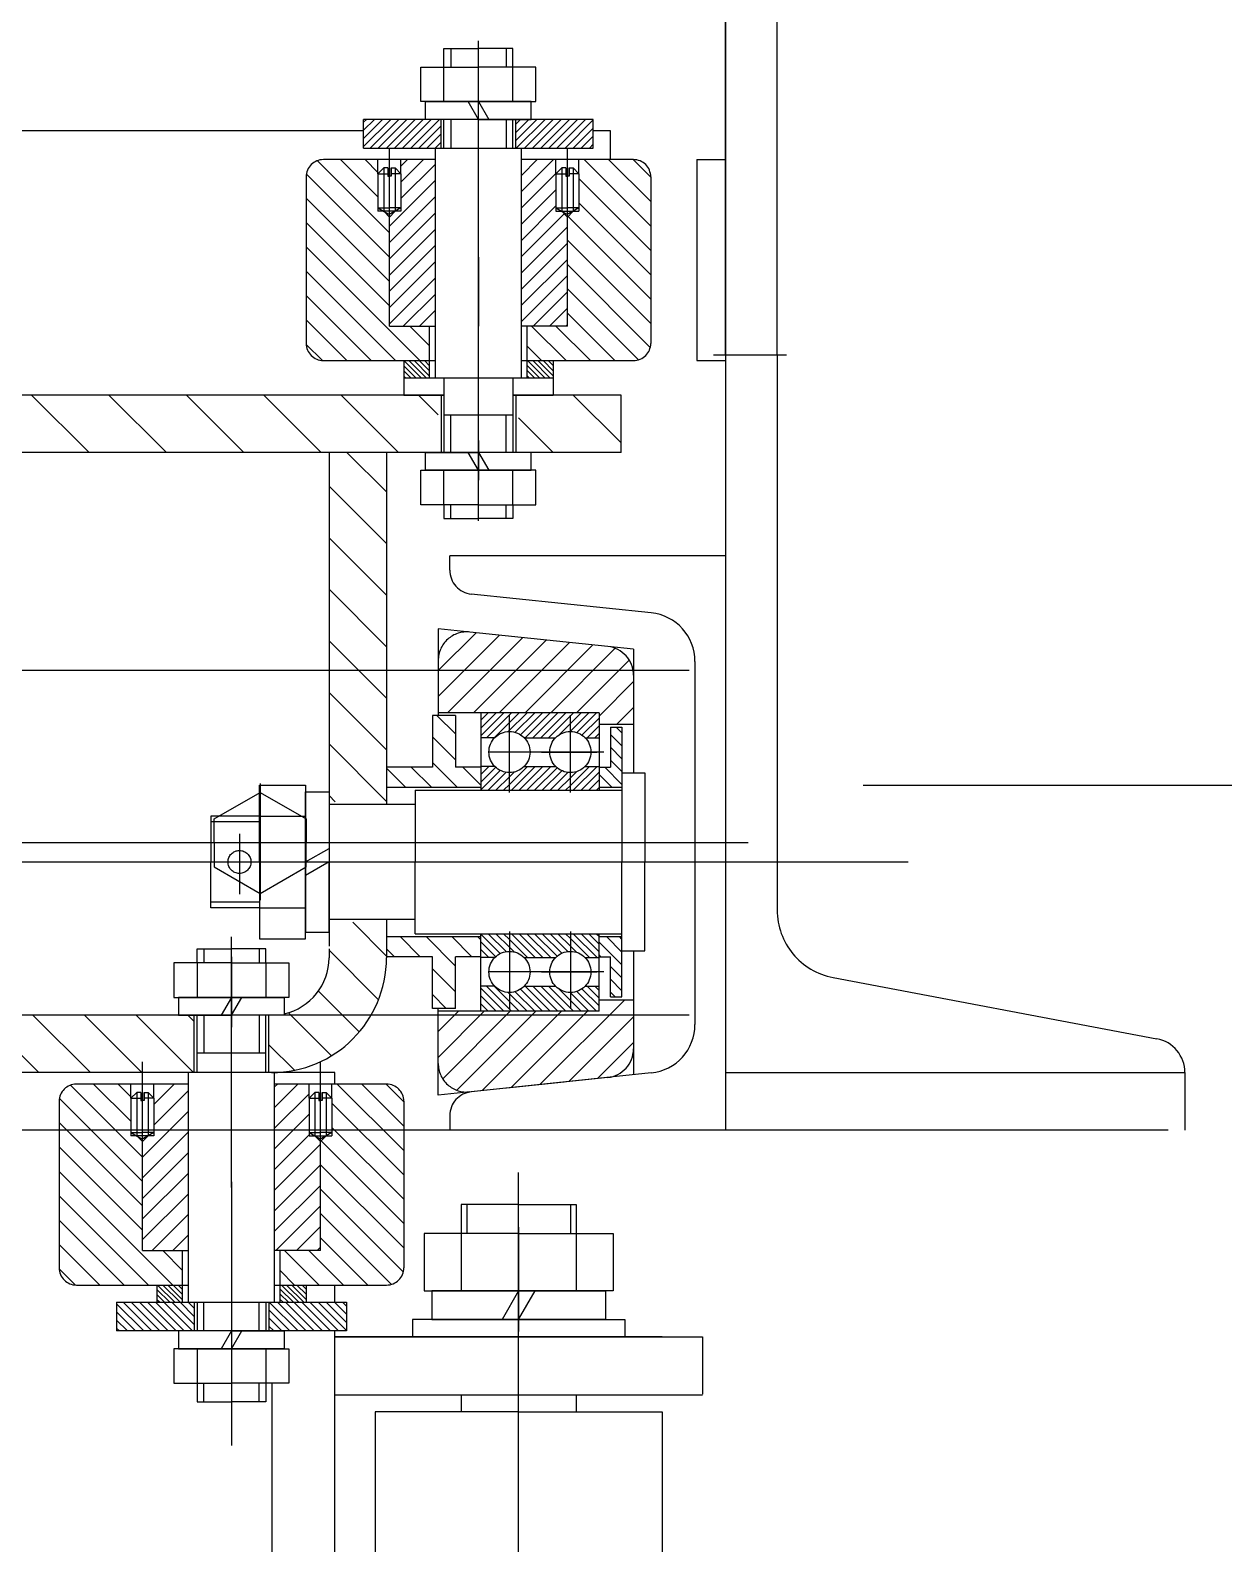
# Model space of a CAD drawing. Header units: millimetres. Extents: x 0 to 23760, y 0 to 16800.
# Drawn here: x 5214 to 5421.8, y 12868.5 to 13132.1 of the extents above; entities that cross this region are included whole.
import ezdxf

# ---------------------------------------------------------------- set-up
doc = ezdxf.new("R2010")
doc.units = ezdxf.units.MM
doc.header["$LTSCALE"] = 400
doc.linetypes.add('K', pattern=[2.5, 1.25, -0.25, 0.25, -0.25, 0.25, -0.25])
doc.layers.add('07', color=6, linetype='K')

# ---------------------------------------------------------------- blocks, each defined once
blk = doc.blocks.new('EWRWER')
at = {"layer": '07', "color": 6, "linetype": 'K'}
for p, q in [((7931.15, 20897.82), (7931.15, 20637.82)), ((7931.15, 20772.82), (7931.15, 20897.82)), ((7940.15, 20772.82), (7940.15, 20869.48)), ((7882.15, 20822.92), (7882.15, 20826.16)), ((7882.15, 20826.16), (7888.15, 20826.16)), ((7883.35, 20826.16), (7883.35, 20822.92)), ((7888.15, 20743.9), (7888.15, 20827.48)), ((7894.15, 20826.16), (7888.15, 20826.16)), ((7892.95, 20826.16), (7892.95, 20822.92)), ((7894.15, 20822.92), (7894.15, 20826.16)), ((7878.13, 20822.92), (7888.15, 20822.92)), ((7878.13, 20816.92), (7878.13, 20822.92)), ((7882.15, 20816.92), (7882.15, 20822.92)), ((7888.15, 20815.87), (7888.15, 20823.97)), ((7898.16, 20822.92), (7888.15, 20822.92)), ((7894.15, 20816.92), (7894.15, 20822.92)), ((7898.16, 20816.92), (7898.16, 20822.92)), ((7888.15, 20811.72), (7888.15, 20819.01)), ((7888.15, 20816.92), (7878.13, 20816.92)), ((7878.95, 20816.92), (7888.15, 20816.92)), ((7878.95, 20813.82), (7878.95, 20816.92)), ((7888.15, 20813.82), (7886.36, 20816.92)), ((7897.35, 20816.92), (7888.15, 20816.92)), ((7888.15, 20816.92), (7889.94, 20813.82)), ((7888.15, 20816.92), (7898.16, 20816.92)), ((7897.35, 20813.82), (7897.35, 20816.92)), ((7868.15, 20811.82), (7732.15, 20811.82)), ((7868.15, 20813.33), (7868.63, 20813.82)), ((7868.15, 20811.92), (7870.05, 20813.82)), ((7868.15, 20810.51), (7871.46, 20813.82)), ((7868.15, 20809.09), (7872.87, 20813.82)), ((7908.15, 20813.82), (7868.15, 20813.82)), ((7868.15, 20808.82), (7868.15, 20813.82)), ((7869.29, 20808.82), (7874.29, 20813.82)), ((7870.7, 20808.82), (7875.7, 20813.82)), ((7872.12, 20808.82), (7877.12, 20813.82)), ((7873.53, 20808.82), (7878.53, 20813.82)), ((7874.94, 20808.82), (7879.94, 20813.82)), ((7876.36, 20808.82), (7881.36, 20813.82)), ((7877.77, 20808.82), (7881.65, 20812.69)), ((7888.15, 20813.82), (7878.95, 20813.82)), ((7881.65, 20808.82), (7881.65, 20813.82)), ((7882.15, 20808.82), (7882.15, 20813.82)), ((7883.35, 20813.82), (7883.35, 20808.82)), ((7888.15, 20813.82), (7897.35, 20813.82)), ((7892.95, 20813.82), (7892.95, 20808.82)), ((7894.15, 20808.82), (7894.15, 20813.82)), ((7894.65, 20812.96), (7895.5, 20813.82)), ((7894.65, 20811.55), (7896.92, 20813.82)), ((7894.65, 20810.14), (7898.33, 20813.82)), ((7894.65, 20808.82), (7894.65, 20813.82)), ((7894.74, 20808.82), (7899.74, 20813.82)), ((7896.16, 20808.82), (7901.16, 20813.82)), ((7897.57, 20808.82), (7902.57, 20813.82)), ((7898.99, 20808.82), (7903.99, 20813.82)), ((7900.4, 20808.82), (7905.4, 20813.82)), ((7901.81, 20808.82), (7906.81, 20813.82)), ((7903.23, 20808.82), (7908.15, 20813.74)), ((7904.64, 20808.82), (7908.15, 20812.32)), ((7908.15, 20808.82), (7908.15, 20813.82)), ((7911.15, 20811.82), (7908.15, 20811.82)), ((7911.15, 20806.82), (7911.15, 20811.82)), ((7879.19, 20808.82), (7881.65, 20811.28)), ((7880.6, 20808.82), (7881.65, 20809.86)), ((7906.06, 20808.82), (7908.15, 20810.91)), ((7907.47, 20808.82), (7908.15, 20809.49)), ((7872.65, 20794.08), (7860.1, 20806.63)), ((7880.65, 20806.82), (7861.15, 20806.82)), ((7870.65, 20800.33), (7864.15, 20806.82)), ((7868.15, 20808.82), (7908.15, 20808.82)), ((7870.65, 20804.57), (7868.4, 20806.82)), ((7870.65, 20804.36), (7870.65, 20806.82)), ((7872.65, 20797.72), (7872.65, 20808.71)), ((7872.65, 20777.82), (7872.65, 20806.82)), ((7874.65, 20805.69), (7875.77, 20806.82)), ((7874.65, 20802.86), (7878.6, 20806.82)), ((7874.65, 20804.36), (7874.65, 20806.82)), ((7880.65, 20768.82), (7880.65, 20808.82)), ((7895.65, 20768.82), (7895.65, 20808.82)), ((7895.65, 20804.07), (7898.4, 20806.82)), ((7895.65, 20801.24), (7901.23, 20806.82)), ((7915.15, 20806.82), (7895.65, 20806.82)), ((7901.65, 20804.36), (7901.65, 20806.82)), ((7903.65, 20797.72), (7903.65, 20808.71)), ((7903.65, 20777.82), (7903.65, 20806.82)), ((7905.65, 20804.36), (7905.65, 20806.82)), ((7918.15, 20795.25), (7906.58, 20806.82)), ((7918.15, 20799.5), (7910.82, 20806.82)), ((7918.15, 20803.74), (7915.07, 20806.82)), ((7926.15, 20806.82), (7926.15, 20771.82)), ((7926.15, 20806.82), (7931.15, 20806.82)), ((7858.15, 20803.82), (7858.15, 20774.82)), ((7872.65, 20789.84), (7858.19, 20804.3)), ((7871.65, 20805.36), (7870.65, 20804.36)), ((7870.65, 20804.36), (7870.65, 20800.86)), ((7870.65, 20804.36), (7872.35, 20804.36)), ((7871.65, 20805.36), (7871.65, 20797.82)), ((7872.35, 20805.36), (7871.65, 20805.36)), ((7872.35, 20805.36), (7872.35, 20803.94)), ((7872.35, 20803.94), (7872.65, 20803.94)), ((7872.65, 20805.36), (7872.65, 20803.94)), ((7872.95, 20803.94), (7872.65, 20803.94)), ((7872.95, 20805.36), (7873.65, 20805.36)), ((7872.95, 20805.36), (7872.95, 20803.94)), ((7874.65, 20804.36), (7872.95, 20804.36)), ((7873.65, 20805.36), (7873.65, 20797.82)), ((7873.65, 20805.36), (7874.65, 20804.36)), ((7874.65, 20800.04), (7880.65, 20806.04)), ((7874.65, 20804.36), (7874.65, 20800.86)), ((7888.15, 20788.82), (7888.15, 20803.82)), ((7895.65, 20798.41), (7901.65, 20804.41)), ((7902.65, 20805.36), (7901.65, 20804.36)), ((7901.65, 20804.36), (7901.65, 20800.86)), ((7901.65, 20804.36), (7903.35, 20804.36)), ((7902.65, 20805.36), (7902.65, 20797.82)), ((7903.35, 20805.36), (7902.65, 20805.36)), ((7903.35, 20805.36), (7903.35, 20803.94)), ((7903.35, 20803.94), (7903.65, 20803.94)), ((7903.65, 20805.36), (7903.65, 20803.94)), ((7903.95, 20803.94), (7903.65, 20803.94)), ((7903.95, 20805.36), (7904.65, 20805.36)), ((7903.95, 20805.36), (7903.95, 20803.94)), ((7905.65, 20804.36), (7903.95, 20804.36)), ((7904.65, 20805.36), (7904.65, 20797.82)), ((7904.65, 20805.36), (7905.65, 20804.36)), ((7905.65, 20804.36), (7905.65, 20800.86)), ((7918.15, 20803.82), (7918.15, 20774.82)), ((7872.65, 20795.21), (7880.65, 20803.21)), ((7895.65, 20795.58), (7901.65, 20801.58)), ((7918.15, 20791.01), (7905.65, 20803.51)), ((7872.65, 20785.6), (7858.15, 20800.1)), ((7870.65, 20800.86), (7870.65, 20797.82)), ((7872.65, 20792.38), (7880.65, 20800.38)), ((7874.65, 20800.86), (7874.65, 20797.82)), ((7895.65, 20792.75), (7901.65, 20798.75)), ((7901.65, 20800.86), (7901.65, 20797.82)), ((7905.65, 20800.86), (7905.65, 20797.82)), ((7918.15, 20786.77), (7905.65, 20799.27)), ((7870.65, 20798.4), (7872.65, 20798.4)), ((7870.65, 20798.4), (7872.45, 20797.36)), ((7874.65, 20797.82), (7870.65, 20797.82)), ((7871.65, 20797.82), (7872.65, 20796.79)), ((7872.45, 20797.36), (7872.65, 20797.36)), ((7874.65, 20798.4), (7872.65, 20798.4)), ((7872.65, 20796.79), (7873.65, 20797.82)), ((7872.65, 20789.55), (7880.65, 20797.55)), ((7872.85, 20797.36), (7872.65, 20797.36)), ((7874.65, 20798.4), (7872.85, 20797.36)), ((7895.65, 20789.92), (7903.09, 20797.37)), ((7901.65, 20798.4), (7903.65, 20798.4)), ((7901.65, 20798.4), (7903.45, 20797.36)), ((7901.65, 20797.82), (7905.65, 20797.82)), ((7903.65, 20796.79), (7902.65, 20797.82)), ((7903.45, 20797.36), (7903.65, 20797.36)), ((7905.65, 20798.4), (7903.65, 20798.4)), ((7904.65, 20797.82), (7903.65, 20796.79)), ((7903.85, 20797.36), (7903.65, 20797.36)), ((7918.15, 20782.52), (7903.76, 20796.91)), ((7905.65, 20798.4), (7903.85, 20797.36)), ((7872.65, 20781.36), (7858.15, 20795.86)), ((7872.65, 20786.72), (7880.65, 20794.72)), ((7895.65, 20787.09), (7903.65, 20795.09)), ((7877.94, 20771.82), (7858.15, 20791.61)), ((7872.65, 20783.89), (7880.65, 20791.89)), ((7895.65, 20784.27), (7903.65, 20792.27)), ((7918.15, 20778.28), (7903.65, 20792.78)), ((7872.65, 20781.07), (7880.65, 20789.07)), ((7888.15, 20789.82), (7888.15, 20777.82)), ((7895.65, 20781.44), (7903.65, 20789.44)), ((7918.06, 20774.12), (7903.65, 20788.54)), ((7873.7, 20771.82), (7858.15, 20787.37)), ((7872.65, 20778.24), (7880.65, 20786.24)), ((7895.65, 20778.61), (7903.65, 20786.61)), ((7869.46, 20771.82), (7858.15, 20783.13)), ((7875.06, 20777.82), (7880.65, 20783.41)), ((7897.68, 20777.82), (7903.65, 20783.78)), ((7916, 20771.94), (7903.65, 20784.3)), ((7877.88, 20777.82), (7880.65, 20780.58)), ((7900.51, 20777.82), (7903.65, 20780.95)), ((7865.21, 20771.82), (7858.15, 20778.89)), ((7872.65, 20777.82), (7880.65, 20777.82)), ((7879.65, 20774.36), (7876.18, 20777.82)), ((7879.65, 20768.82), (7879.65, 20777.82)), ((7903.65, 20777.82), (7895.65, 20777.82)), ((7896.65, 20768.82), (7896.65, 20777.82)), ((7903.4, 20771.82), (7897.4, 20777.82)), ((7907.64, 20771.82), (7901.64, 20777.82)), ((7903.34, 20777.82), (7903.65, 20778.12)), ((7911.88, 20771.82), (7903.65, 20780.05)), ((7860.97, 20771.82), (7858.15, 20774.64)), ((7899.15, 20771.82), (7896.65, 20774.33)), ((7929.07, 20772.82), (7941.77, 20772.82)), ((7931.15, 20772.82), (7931.15, 20647.82)), ((7940.15, 20772.82), (7940.15, 20676.16)), ((7861.15, 20771.82), (7880.65, 20771.82)), ((7878.15, 20768.82), (7875.15, 20771.82)), ((7875.15, 20771.82), (7875.15, 20768.82)), ((7877.25, 20768.82), (7875.15, 20770.92)), ((7876.35, 20768.82), (7875.15, 20770.02)), ((7879.04, 20768.82), (7876.04, 20771.82)), ((7879.65, 20769.11), (7876.94, 20771.82)), ((7879.65, 20770.01), (7877.84, 20771.82)), ((7879.65, 20770.91), (7878.74, 20771.82)), ((7879.65, 20771.81), (7879.64, 20771.82)), ((7895.65, 20771.82), (7915.15, 20771.82)), ((7898.8, 20768.82), (7896.65, 20770.97)), ((7897.9, 20768.82), (7896.65, 20770.07)), ((7899.7, 20768.82), (7896.7, 20771.82)), ((7900.6, 20768.82), (7897.6, 20771.82)), ((7901.15, 20769.17), (7898.5, 20771.82)), ((7901.15, 20770.06), (7899.39, 20771.82)), ((7901.15, 20770.96), (7900.29, 20771.82)), ((7901.15, 20771.82), (7901.15, 20768.82)), ((7926.15, 20771.82), (7931.15, 20771.82)), ((7875.45, 20768.82), (7875.15, 20769.12)), ((7875.15, 20768.82), (7875.15, 20765.82)), ((7875.15, 20768.82), (7888.15, 20768.82)), ((7882.15, 20768.82), (7882.15, 20755.82)), ((7887.23, 20768.82), (7901.15, 20768.82)), ((7894.15, 20768.82), (7894.15, 20755.82)), ((7897, 20768.82), (7896.65, 20769.18)), ((7901.15, 20768.82), (7901.15, 20765.82)), ((7882.15, 20765.82), (7718.15, 20765.82)), ((7820.35, 20755.82), (7810.35, 20765.82)), ((7833.82, 20755.82), (7823.82, 20765.82)), ((7847.29, 20755.82), (7837.29, 20765.82)), ((7860.76, 20755.82), (7850.76, 20765.82)), ((7874.23, 20755.82), (7864.23, 20765.82)), ((7875.15, 20765.82), (7882.15, 20765.82)), ((7881.15, 20762.38), (7877.7, 20765.82)), ((7881.65, 20765.82), (7881.65, 20755.82)), ((7912.98, 20765.82), (7894.15, 20765.82)), ((7894.15, 20765.82), (7901.15, 20765.82)), ((7894.65, 20765.82), (7894.65, 20755.82)), ((7912.98, 20757.49), (7904.64, 20765.82)), ((7912.98, 20755.82), (7912.98, 20765.82)), ((7882.15, 20762.38), (7894.15, 20762.38)), ((7883.35, 20755.82), (7883.35, 20762.38)), ((7892.95, 20755.82), (7892.95, 20762.38)), ((7901.17, 20755.82), (7895.15, 20761.85)), ((7888.15, 20750.62), (7888.15, 20757.91)), ((7888.15, 20757.87), (7888.15, 20751.01)), ((7912.98, 20755.82), (7687.15, 20755.82)), ((7862.14, 20755.82), (7862.14, 20669.82)), ((7872.14, 20748.93), (7865.25, 20755.82)), ((7872.14, 20755.82), (7872.14, 20694.5)), ((7878.95, 20755.82), (7888.15, 20755.82)), ((7878.95, 20752.72), (7878.95, 20755.82)), ((7888.15, 20752.72), (7886.36, 20755.82)), ((7897.35, 20755.82), (7888.15, 20755.82)), ((7888.15, 20755.82), (7889.94, 20752.72)), ((7888.15, 20745.67), (7888.15, 20753.77)), ((7897.35, 20752.72), (7897.35, 20755.82)), ((7878.13, 20752.72), (7888.15, 20752.72)), ((7878.13, 20746.72), (7878.13, 20752.72)), ((7888.15, 20752.72), (7878.95, 20752.72)), ((7882.15, 20746.72), (7882.15, 20752.72)), ((7898.16, 20752.72), (7888.15, 20752.72)), ((7888.15, 20752.72), (7897.35, 20752.72)), ((7894.15, 20746.72), (7894.15, 20752.72)), ((7898.16, 20746.72), (7898.16, 20752.72)), ((7872.14, 20739.95), (7862.14, 20749.95)), ((7888.15, 20746.72), (7878.13, 20746.72)), ((7882.15, 20746.72), (7882.15, 20744.29)), ((7883.35, 20744.29), (7883.35, 20746.72)), ((7888.15, 20746.72), (7898.16, 20746.72)), ((7892.95, 20744.29), (7892.95, 20746.72)), ((7894.15, 20746.72), (7894.15, 20744.29)), ((7882.15, 20744.29), (7888.15, 20744.29)), ((7894.15, 20744.29), (7888.15, 20744.29)), ((7872.14, 20730.97), (7862.14, 20740.97)), ((7931.15, 20737.82), (7883.15, 20737.82)), ((7931.15, 20737.82), (7883.15, 20737.82)), ((7883.15, 20735.34), (7883.15, 20737.82)), ((7931.15, 20737.82), (7931.15, 20637.82)), ((7872.14, 20721.99), (7862.14, 20731.99)), ((7918.23, 20727.88), (7886.91, 20731.16)), ((7886.66, 20724.54), (7881.14, 20725.12)), ((7881.14, 20725.12), (7881.14, 20719.25)), ((7872.14, 20713.01), (7862.14, 20723.01)), ((7881.14, 20717.83), (7887.74, 20724.43)), ((7881.14, 20713.34), (7891.81, 20724)), ((7882.79, 20710.5), (7895.87, 20723.57)), ((7910.66, 20722.03), (7886.66, 20724.54)), ((7887.28, 20710.5), (7899.94, 20723.15)), ((7891.77, 20710.5), (7904, 20722.72)), ((7896.26, 20710.5), (7908.07, 20722.3)), ((7881.14, 20719.57), (7881.14, 20710)), ((7900.75, 20710.5), (7911.97, 20721.71)), ((7905.24, 20710.5), (7914.41, 20719.66)), ((7915.14, 20721.56), (7910.66, 20722.03)), ((7915.14, 20721.56), (7915.14, 20717.05)), ((7924.85, 20717.82), (7675.45, 20717.82)), ((7915.14, 20717.05), (7915.14, 20700)), ((7925.85, 20719.43), (7925.85, 20656.21)), ((7909.15, 20709.91), (7915.14, 20715.91)), ((7872.14, 20704.03), (7862.14, 20714.03)), ((7884.14, 20710), (7880.14, 20710)), ((7880.14, 20710), (7880.14, 20701)), ((7884.14, 20706.79), (7880.93, 20710)), ((7909.15, 20710.5), (7881.14, 20710.5)), ((7884.14, 20710), (7884.14, 20701)), ((7888.55, 20710.5), (7888.55, 20697)), ((7888.55, 20709.17), (7889.87, 20710.5)), ((7888.55, 20707.82), (7891.22, 20710.5)), ((7888.55, 20706.47), (7892.57, 20710.5)), ((7889.56, 20706.14), (7893.92, 20710.5)), ((7890.91, 20706.14), (7895.26, 20710.5)), ((7893.33, 20707.21), (7896.61, 20710.5)), ((7893.55, 20696.61), (7893.55, 20710.08)), ((7894.54, 20707.08), (7897.96, 20710.5)), ((7895.47, 20706.66), (7899.3, 20710.5)), ((7896.3, 20706.14), (7900.65, 20710.5)), ((7897.64, 20706.14), (7902, 20710.5)), ((7898.99, 20706.14), (7903.35, 20710.5)), ((7900.34, 20706.14), (7904.69, 20710.5)), ((7902.15, 20706.61), (7906.04, 20710.5)), ((7904.11, 20707.22), (7907.39, 20710.5)), ((7904.15, 20696.61), (7904.15, 20710.08)), ((7905.27, 20707.04), (7908.73, 20710.5)), ((7906.17, 20706.59), (7909.15, 20709.56)), ((7909.15, 20710.5), (7909.15, 20697)), ((7912.22, 20708.5), (7915.14, 20711.42)), ((7884.14, 20702.29), (7880.14, 20706.29)), ((7907.07, 20706.14), (7909.15, 20708.22)), ((7908.42, 20706.14), (7909.15, 20706.87)), ((7909.15, 20708.5), (7915.14, 20708.5)), ((7911.15, 20708), (7913.14, 20708)), ((7911.15, 20708), (7911.15, 20701)), ((7913.14, 20704.73), (7911.15, 20706.72)), ((7913.14, 20706.97), (7912.12, 20708)), ((7913.14, 20708), (7913.14, 20684.5)), ((7872.14, 20695.05), (7862.14, 20705.05)), ((7890.99, 20706.14), (7888.55, 20706.14)), ((7896.1, 20706.14), (7901.59, 20706.14)), ((7906.7, 20706.14), (7909.15, 20706.14)), ((7913.14, 20702.48), (7911.15, 20704.48)), ((7884.45, 20697.5), (7880.14, 20701.8)), ((7888.55, 20701.09), (7888.6, 20701.14)), ((7888.55, 20699.74), (7889.95, 20701.14)), ((7890.99, 20701.14), (7888.55, 20701.14)), ((7909.96, 20703.64), (7889.91, 20703.64)), ((7893.55, 20698), (7896.69, 20701.14)), ((7893.89, 20697), (7898.03, 20701.14)), ((7895.23, 20697), (7899.38, 20701.14)), ((7896.1, 20701.14), (7901.59, 20701.14)), ((7896.58, 20697), (7900.73, 20701.14)), ((7899.14, 20703.64), (7908.75, 20703.64)), ((7904.15, 20697.83), (7907.46, 20701.14)), ((7904.66, 20697), (7908.81, 20701.14)), ((7906.7, 20701.14), (7909.15, 20701.14)), ((7913.14, 20700.24), (7911.15, 20702.23)), ((7880.14, 20701), (7872.14, 20701)), ((7875.47, 20697.5), (7872.14, 20700.82)), ((7879.96, 20697.5), (7876.46, 20701)), ((7888.55, 20701), (7884.14, 20701)), ((7888.55, 20697.89), (7885.44, 20701)), ((7888.55, 20698.39), (7891.15, 20700.99)), ((7888.55, 20697.04), (7891.95, 20700.44)), ((7889.85, 20697), (7892.96, 20700.11)), ((7891.19, 20697), (7893.55, 20699.35)), ((7893.55, 20699.35), (7894.36, 20700.16)), ((7897.93, 20697), (7901.84, 20700.91)), ((7899.27, 20697), (7902.67, 20700.39)), ((7900.62, 20697), (7903.72, 20700.09)), ((7901.97, 20697), (7904.15, 20699.17)), ((7904.15, 20699.17), (7905.2, 20700.22)), ((7906.01, 20697), (7909.15, 20700.13)), ((7907.36, 20697), (7909.15, 20698.79)), ((7909.15, 20701), (7909.15, 20701)), ((7909.15, 20701), (7911.15, 20701)), ((7911.39, 20697.5), (7909.15, 20699.74)), ((7913.14, 20697.99), (7910.14, 20701)), ((7913.14, 20700), (7917.14, 20700)), ((7917.14, 20700), (7917.14, 20684.5)), ((7842.15, 20692), (7850.15, 20696.61)), ((7850.04, 20684.5), (7850.04, 20697.87)), ((7850.04, 20697.87), (7858.04, 20697.87)), ((7850.15, 20698.19), (7850.15, 20677.82)), ((7850.15, 20696.61), (7858.15, 20692)), ((7858.04, 20697.87), (7858.04, 20684.5)), ((7858.04, 20696.7), (7862.14, 20696.7)), ((7858.04, 20684.5), (7858.04, 20696.7)), ((7862.14, 20696.7), (7862.14, 20684.5)), ((7863.21, 20695), (7862.14, 20696.07)), ((7872.14, 20697.5), (7888.55, 20697.5)), ((7877.14, 20697), (7909.15, 20697)), ((7877.14, 20697), (7877.14, 20684.5)), ((7892.54, 20697), (7893.55, 20698)), ((7903.32, 20697), (7904.15, 20697.83)), ((7908.7, 20697), (7909.15, 20697.44)), ((7909.15, 20697.5), (7909.15, 20697.5)), ((7909.15, 20697.5), (7913.14, 20697.5)), ((7909.15, 20697), (7913.14, 20697)), ((9655.15, 20697.82), (7940.15, 20697.82)), ((7877.14, 20694.5), (7862.14, 20694.5)), ((7872.14, 20694.5), (7862.14, 20694.5)), ((7850.04, 20692.5), (7841.54, 20692.5)), ((7841.54, 20692.5), (7841.54, 20684.5)), ((7850.04, 20691.5), (7841.54, 20691.5)), ((7842.15, 20687.82), (7842.15, 20692)), ((7850.04, 20692.5), (7858.04, 20692.5)), ((7858.15, 20692), (7858.15, 20687.82)), ((7846.54, 20689.39), (7846.54, 20678.91)), ((7924.85, 20687.82), (7675.45, 20687.82)), ((7901.03, 20687.82), (7810.5, 20687.82)), ((7901.03, 20687.82), (7810.5, 20687.82)), ((7859.88, 20687.82), (7839.69, 20687.82)), ((7842.15, 20687.82), (7842.15, 20683.64)), ((7858.04, 20684.5), (7862.14, 20686.86)), ((7858.15, 20683.64), (7858.15, 20687.82)), ((7900.61, 20687.82), (7882.62, 20687.82)), ((7900.61, 20687.82), (7882.62, 20687.82)), ((7914.61, 20687.82), (7896.62, 20687.82)), ((7914.61, 20687.82), (7896.62, 20687.82)), ((7935.11, 20687.82), (7919.79, 20687.82)), ((7635.69, 20684.5), (7962.97, 20684.5)), ((7841.54, 20676.5), (7841.54, 20684.5)), ((7842.15, 20683.64), (7850.15, 20679.02)), ((7847.59, 20684.5), (7858.2, 20684.5)), ((7848.99, 20684.5), (7859.1, 20684.5)), ((7850.04, 20684.5), (7850.04, 20671.12)), ((7850.15, 20679.02), (7858.15, 20683.64)), ((7855.95, 20684.5), (7864.24, 20684.5)), ((7858.04, 20671.12), (7858.04, 20684.5)), ((7862.14, 20684.5), (7858.04, 20682.13)), ((7858.04, 20684.5), (7858.04, 20672.3)), ((7862.14, 20672.3), (7862.14, 20684.5)), ((7877.14, 20672), (7877.14, 20684.5)), ((7913.14, 20661), (7913.14, 20684.5)), ((7917.14, 20669), (7917.14, 20684.5)), ((7850.04, 20677.5), (7841.54, 20677.5)), ((7850.04, 20676.5), (7841.54, 20676.5)), ((7850.04, 20676.5), (7858.04, 20676.5)), ((7858.04, 20672.3), (7862.14, 20672.3)), ((7877.14, 20674.5), (7862.14, 20674.5)), ((7872.14, 20674.5), (7862.14, 20674.5)), ((7872.14, 20668.11), (7866.25, 20674)), ((7872.14, 20674.5), (7872.14, 20667.82)), ((7893.55, 20672.38), (7893.55, 20658.91)), ((7904.15, 20672.38), (7904.15, 20658.91)), ((7845.15, 20627.82), (7845.15, 20671.47)), ((7850.04, 20671.12), (7858.04, 20671.12)), ((7862.14, 20669.4), (7862.14, 20667.82)), ((7872.14, 20671.5), (7888.55, 20671.5)), ((7873.54, 20668), (7872.14, 20669.39)), ((7878.03, 20668), (7874.53, 20671.5)), ((7877.14, 20672), (7909.15, 20672)), ((7884.14, 20666.37), (7879.02, 20671.5)), ((7887.01, 20668), (7883.51, 20671.5)), ((7888.55, 20670.95), (7888, 20671.5)), ((7888.55, 20658.5), (7888.55, 20672)), ((7888.55, 20671.95), (7891.95, 20668.55)), ((7888.55, 20670.6), (7891.15, 20668)), ((7889.85, 20672), (7892.96, 20668.88)), ((7891.19, 20672), (7893.55, 20669.64)), ((7892.54, 20672), (7893.55, 20670.99)), ((7893.55, 20670.99), (7896.69, 20667.85)), ((7893.55, 20669.64), (7894.36, 20668.83)), ((7893.89, 20672), (7898.03, 20667.85)), ((7895.23, 20672), (7899.38, 20667.85)), ((7896.58, 20672), (7900.73, 20667.85)), ((7897.93, 20672), (7901.84, 20668.08)), ((7899.27, 20672), (7902.67, 20668.6)), ((7900.62, 20672), (7903.72, 20668.9)), ((7901.97, 20672), (7904.15, 20669.82)), ((7903.32, 20672), (7904.15, 20671.16)), ((7904.15, 20671.16), (7907.46, 20667.85)), ((7904.15, 20669.82), (7905.2, 20668.77)), ((7904.66, 20672), (7908.81, 20667.85)), ((7906.01, 20672), (7909.15, 20668.86)), ((7907.36, 20672), (7909.15, 20670.2)), ((7908.7, 20672), (7909.15, 20671.55)), ((7909.15, 20658.5), (7909.15, 20672)), ((7909.15, 20672), (7913.14, 20672)), ((7909.15, 20671.5), (7913.14, 20671.5)), ((7913.14, 20666.56), (7909.15, 20670.56)), ((7913.14, 20668.8), (7910.45, 20671.5)), ((7913.14, 20671.05), (7912.7, 20671.5)), ((7845.15, 20666.92), (7835.13, 20666.92)), ((7835.13, 20666.92), (7835.13, 20660.92)), ((7839.15, 20666.92), (7839.15, 20669.35)), ((7839.15, 20669.35), (7845.15, 20669.35)), ((7839.15, 20666.92), (7839.15, 20660.92)), ((7840.35, 20669.35), (7840.35, 20666.92)), ((7851.15, 20669.35), (7845.15, 20669.35)), ((7845.15, 20667.97), (7845.15, 20659.87)), ((7845.15, 20666.92), (7855.16, 20666.92)), ((7849.95, 20669.35), (7849.95, 20666.92)), ((7851.15, 20666.92), (7851.15, 20669.35)), ((7851.15, 20666.92), (7851.15, 20660.92)), ((7855.16, 20666.92), (7855.16, 20660.92)), ((7870.76, 20660.51), (7862.14, 20669.13)), ((7880.14, 20668), (7872.14, 20668)), ((7880.14, 20659), (7880.14, 20668)), ((7884.14, 20659), (7884.14, 20668)), ((7888.55, 20668), (7884.14, 20668)), ((7888.55, 20669.25), (7889.95, 20667.85)), ((7888.55, 20667.9), (7888.6, 20667.85)), ((7890.99, 20667.85), (7888.55, 20667.85)), ((7896.1, 20667.85), (7901.59, 20667.85)), ((7906.7, 20667.85), (7909.15, 20667.85)), ((7909.46, 20668), (7909.15, 20668.31)), ((7909.15, 20668), (7909.15, 20668)), ((7909.15, 20668), (7911.15, 20668)), ((7911.15, 20661), (7911.15, 20668)), ((7913.14, 20669), (7917.14, 20669)), ((7915.14, 20669), (7915.14, 20651.94)), ((7884.14, 20661.88), (7880.14, 20665.88)), ((7909.96, 20665.35), (7889.91, 20665.35)), ((7899.14, 20665.35), (7908.75, 20665.35)), ((7913.14, 20664.31), (7911.15, 20666.31)), ((7949.92, 20664.37), (8006.26, 20653.71)), ((7845.15, 20663.02), (7845.15, 20655.72)), ((7867.4, 20654.89), (7860.28, 20662.01)), ((7890.99, 20662.85), (7888.55, 20662.85)), ((7888.55, 20662.52), (7892.57, 20658.5)), ((7889.56, 20662.85), (7893.92, 20658.5)), ((7890.91, 20662.85), (7895.26, 20658.5)), ((7893.33, 20661.78), (7896.61, 20658.5)), ((7894.54, 20661.91), (7897.96, 20658.5)), ((7895.47, 20662.33), (7899.3, 20658.5)), ((7896.1, 20662.85), (7901.59, 20662.85)), ((7896.3, 20662.85), (7900.65, 20658.5)), ((7897.64, 20662.85), (7902, 20658.5)), ((7898.99, 20662.85), (7903.35, 20658.5)), ((7900.34, 20662.85), (7904.69, 20658.5)), ((7902.15, 20662.38), (7906.04, 20658.5)), ((7904.11, 20661.77), (7907.39, 20658.5)), ((7905.27, 20661.95), (7908.73, 20658.5)), ((7906.17, 20662.4), (7909.15, 20659.43)), ((7906.7, 20662.85), (7909.15, 20662.85)), ((7907.07, 20662.85), (7909.15, 20660.78)), ((7908.42, 20662.85), (7909.15, 20662.12)), ((7913.14, 20662.07), (7911.15, 20664.07)), ((7911.97, 20661), (7911.15, 20661.82)), ((7835.13, 20660.92), (7845.15, 20660.92)), ((7835.95, 20660.92), (7835.95, 20657.82)), ((7845.15, 20660.92), (7835.95, 20660.92)), ((7845.15, 20660.92), (7843.36, 20657.82)), ((7855.16, 20660.92), (7845.15, 20660.92)), ((7845.15, 20657.82), (7846.94, 20660.92)), ((7845.15, 20660.92), (7854.35, 20660.92)), ((7854.35, 20660.92), (7854.35, 20657.82)), ((7882.54, 20659), (7880.14, 20661.39)), ((7884.14, 20659), (7880.14, 20659)), ((7881.14, 20649.42), (7881.14, 20659)), ((7888.55, 20661.17), (7891.22, 20658.5)), ((7888.55, 20659.82), (7889.87, 20658.5)), ((7898.85, 20645.73), (7913.61, 20660.5)), ((7909.15, 20660.5), (7915.14, 20660.5)), ((7911.15, 20661), (7913.14, 20661)), ((7924.85, 20657.82), (7675.45, 20657.82)), ((7852.14, 20657.82), (7800.15, 20657.82)), ((7811.61, 20647.82), (7801.61, 20657.82)), ((7820.59, 20647.82), (7810.59, 20657.82)), ((7829.57, 20647.82), (7819.57, 20657.82)), ((7838.55, 20647.82), (7828.55, 20657.82)), ((7835.95, 20657.82), (7845.15, 20657.82)), ((7838.65, 20656.7), (7837.53, 20657.82)), ((7838.65, 20647.82), (7838.65, 20657.82)), ((7839.15, 20647.82), (7839.15, 20657.82)), ((7840.35, 20657.82), (7840.35, 20651.26)), ((7854.35, 20657.82), (7845.15, 20657.82)), ((7849.95, 20657.82), (7849.95, 20651.26)), ((7851.15, 20647.82), (7851.15, 20657.82)), ((7851.65, 20647.82), (7851.65, 20657.82)), ((7862.56, 20650.75), (7855.06, 20658.25)), ((7881.14, 20654.96), (7884.67, 20658.5)), ((7881.14, 20650.47), (7889.16, 20658.5)), ((7909.15, 20658.5), (7881.14, 20658.5)), ((7881.92, 20646.76), (7893.65, 20658.5)), ((7884.39, 20644.74), (7898.14, 20658.5)), ((7888.82, 20644.68), (7902.63, 20658.5)), ((7893.83, 20645.2), (7907.12, 20658.5)), ((7903.86, 20646.25), (7915.14, 20657.53)), ((7839.15, 20651.26), (7851.15, 20651.26)), ((7856.11, 20648.22), (7851.65, 20652.68)), ((7908.88, 20646.78), (7915.14, 20653.04)), ((7915.14, 20651.94), (7915.14, 20647.43)), ((7829.65, 20638.72), (7829.65, 20649.71)), ((7860.65, 20638.72), (7860.65, 20649.71)), ((7881.14, 20643.87), (7881.14, 20649.74)), ((7863.15, 20647.82), (7737.15, 20647.82)), ((7837.65, 20645.82), (7818.15, 20645.82)), ((7827.65, 20639.33), (7821.15, 20645.82)), ((7827.65, 20643.57), (7825.4, 20645.82)), ((7827.65, 20643.36), (7827.65, 20645.82)), ((7829.65, 20616.82), (7829.65, 20645.82)), ((7831.65, 20642.29), (7835.18, 20645.82)), ((7831.65, 20643.36), (7831.65, 20645.82)), ((7837.65, 20607.82), (7837.65, 20647.82)), ((7852.65, 20607.82), (7852.65, 20647.82)), ((7852.65, 20645.33), (7853.14, 20645.82)), ((7852.65, 20641.73), (7856.73, 20645.82)), ((7872.15, 20645.82), (7852.65, 20645.82)), ((7858.65, 20643.36), (7858.65, 20645.82)), ((7860.65, 20616.82), (7860.65, 20645.82)), ((7862.65, 20643.36), (7862.65, 20645.82)), ((7863.15, 20645.82), (7863.15, 20647.82)), ((7875.15, 20634.25), (7863.58, 20645.82)), ((7875.15, 20638.5), (7867.82, 20645.82)), ((7875.15, 20642.74), (7872.07, 20645.82)), ((7918.23, 20647.76), (7886.91, 20644.48)), ((7910.66, 20646.96), (7886.91, 20644.48)), ((7903.09, 20646.17), (7893.09, 20645.12)), ((7931.15, 20647.82), (8011.15, 20647.82)), ((8011.15, 20647.82), (8011.15, 20637.82)), ((7829.65, 20628.84), (7815.19, 20643.3)), ((7829.65, 20633.08), (7817.1, 20645.63)), ((7828.65, 20644.36), (7827.65, 20643.36)), ((7827.65, 20643.36), (7827.65, 20639.86)), ((7827.65, 20643.36), (7829.35, 20643.36)), ((7828.65, 20644.36), (7828.65, 20636.82)), ((7829.35, 20644.36), (7828.65, 20644.36)), ((7829.35, 20644.36), (7829.35, 20642.94)), ((7829.65, 20644.36), (7829.65, 20642.94)), ((7829.95, 20644.36), (7830.65, 20644.36)), ((7829.95, 20644.36), (7829.95, 20642.94)), ((7831.65, 20643.36), (7829.95, 20643.36)), ((7830.65, 20644.36), (7830.65, 20636.82)), ((7830.65, 20644.36), (7831.65, 20643.36)), ((7831.65, 20638.69), (7837.65, 20644.69)), ((7831.65, 20643.36), (7831.65, 20639.86)), ((7852.65, 20638.14), (7858.65, 20644.14)), ((7859.65, 20644.36), (7858.65, 20643.36)), ((7858.65, 20643.36), (7858.65, 20639.86)), ((7858.65, 20643.36), (7860.35, 20643.36)), ((7859.65, 20644.36), (7859.65, 20636.82)), ((7860.35, 20644.36), (7859.65, 20644.36)), ((7860.35, 20644.36), (7860.35, 20642.94)), ((7860.65, 20644.36), (7860.65, 20642.94)), ((7860.95, 20644.36), (7861.65, 20644.36)), ((7860.95, 20644.36), (7860.95, 20642.94)), ((7862.65, 20643.36), (7860.95, 20643.36)), ((7861.65, 20644.36), (7861.65, 20636.82)), ((7861.65, 20644.36), (7862.65, 20643.36)), ((7862.65, 20643.36), (7862.65, 20639.86)), ((7886.66, 20644.45), (7881.14, 20643.87)), ((7815.15, 20642.82), (7815.15, 20613.82)), ((7829.35, 20642.94), (7829.65, 20642.94)), ((7829.95, 20642.94), (7829.65, 20642.94)), ((7829.65, 20633.1), (7837.65, 20641.1)), ((7852.65, 20634.55), (7858.65, 20640.55)), ((7860.35, 20642.94), (7860.65, 20642.94)), ((7860.95, 20642.94), (7860.65, 20642.94)), ((7875.15, 20630.01), (7862.65, 20642.51)), ((7875.15, 20642.82), (7875.15, 20613.82)), ((8608.21, 20637.82), (7669.15, 20637.82)), ((7931.15, 20637.82), (7669.15, 20637.82)), ((7829.65, 20624.6), (7815.15, 20639.1)), ((7827.65, 20639.86), (7827.65, 20636.82)), ((7831.65, 20639.86), (7831.65, 20636.82)), ((7858.65, 20639.86), (7858.65, 20636.82)), ((7862.65, 20639.86), (7862.65, 20636.82)), ((7875.15, 20625.77), (7862.65, 20638.27)), ((7883.15, 20640.3), (7883.15, 20637.82)), ((7931.15, 20637.82), (7883.15, 20637.82)), ((7827.65, 20637.4), (7829.65, 20637.4)), ((7827.65, 20637.4), (7829.45, 20636.36)), ((7831.65, 20636.82), (7827.65, 20636.82)), ((7828.65, 20636.82), (7829.65, 20635.79)), ((7829.45, 20636.36), (7829.65, 20636.36)), ((7829.65, 20629.51), (7837.65, 20637.51)), ((7831.65, 20637.4), (7829.65, 20637.4)), ((7829.65, 20635.79), (7830.65, 20636.82)), ((7829.85, 20636.36), (7829.65, 20636.36)), ((7831.65, 20637.4), (7829.85, 20636.36)), ((7852.65, 20630.96), (7858.65, 20636.96)), ((7852.65, 20627.37), (7860.65, 20635.37)), ((7858.65, 20637.4), (7860.65, 20637.4)), ((7858.65, 20637.4), (7860.45, 20636.36)), ((7858.65, 20636.82), (7862.65, 20636.82)), ((7860.65, 20635.79), (7859.65, 20636.82)), ((7860.45, 20636.36), (7860.65, 20636.36)), ((7862.65, 20637.4), (7860.65, 20637.4)), ((7861.65, 20636.82), (7860.65, 20635.79)), ((7860.85, 20636.36), (7860.65, 20636.36)), ((7875.15, 20621.52), (7860.76, 20635.91)), ((7862.65, 20637.4), (7860.85, 20636.36)), ((7829.65, 20620.36), (7815.15, 20634.86)), ((7829.65, 20625.92), (7837.65, 20633.92)), ((7834.94, 20610.82), (7815.15, 20630.61)), ((7829.65, 20622.33), (7837.65, 20630.33)), ((7852.65, 20623.77), (7860.65, 20631.77)), ((7875.15, 20617.28), (7860.65, 20631.78)), ((7895.15, 20148.81), (7895.15, 20630.42)), ((7845.15, 20628.82), (7845.15, 20582.86)), ((7852.65, 20620.18), (7860.65, 20628.18)), ((7875.06, 20613.12), (7860.65, 20627.54)), ((7830.7, 20610.82), (7815.15, 20626.37)), ((7829.65, 20618.73), (7837.65, 20626.73)), ((7852.88, 20616.82), (7860.65, 20624.59)), ((7895.15, 20624.82), (7885.15, 20624.82)), ((7885.15, 20624.82), (7885.15, 20619.82)), ((7886.15, 20624.82), (7886.15, 20619.82)), ((7895.15, 20624.82), (7905.15, 20624.82)), ((7904.15, 20624.82), (7904.15, 20619.82)), ((7905.15, 20624.82), (7905.15, 20619.82)), ((7826.46, 20610.82), (7815.15, 20622.13)), ((7831.32, 20616.82), (7837.65, 20623.14)), ((7873, 20610.94), (7860.65, 20623.3)), ((7834.92, 20616.82), (7837.65, 20619.55)), ((7856.47, 20616.82), (7860.65, 20621)), ((7895.15, 20619.82), (7878.67, 20619.82)), ((7878.67, 20619.82), (7878.67, 20609.82)), ((7885.15, 20619.82), (7885.15, 20609.82)), ((7895.15, 20620.87), (7895.15, 20608.77)), ((7895.15, 20619.82), (7911.62, 20619.82)), ((7905.15, 20619.82), (7905.15, 20609.82)), ((7911.62, 20619.82), (7911.62, 20609.82)), ((7822.21, 20610.82), (7815.15, 20617.89)), ((7829.65, 20616.82), (7837.65, 20616.82)), ((7836.65, 20613.36), (7833.18, 20616.82)), ((7836.65, 20607.82), (7836.65, 20616.82)), ((7860.65, 20616.82), (7852.65, 20616.82)), ((7853.65, 20607.82), (7853.65, 20616.82)), ((7860.4, 20610.82), (7854.4, 20616.82)), ((7864.64, 20610.82), (7858.64, 20616.82)), ((7860.06, 20616.82), (7860.65, 20617.41)), ((7868.88, 20610.82), (7860.65, 20619.05)), ((7817.97, 20610.82), (7815.15, 20613.64)), ((7856.15, 20610.82), (7853.65, 20613.33)), ((7895.15, 20611.92), (7895.15, 20602.73)), ((7818.15, 20610.82), (7837.65, 20610.82)), ((7832.15, 20610.82), (7832.15, 20607.82)), ((7834.4, 20607.82), (7832.15, 20610.07)), ((7833.5, 20607.82), (7832.15, 20609.17)), ((7835.29, 20607.82), (7832.29, 20610.82)), ((7836.19, 20607.82), (7833.19, 20610.82)), ((7836.65, 20608.26), (7834.09, 20610.82)), ((7836.65, 20609.16), (7834.99, 20610.82)), ((7836.65, 20610.06), (7835.89, 20610.82)), ((7852.65, 20610.82), (7872.15, 20610.82)), ((7855.95, 20607.82), (7853.65, 20610.12)), ((7855.05, 20607.82), (7853.65, 20609.22)), ((7856.85, 20607.82), (7853.85, 20610.82)), ((7857.75, 20607.82), (7854.75, 20610.82)), ((7858.15, 20608.31), (7855.64, 20610.82)), ((7858.15, 20609.21), (7856.54, 20610.82)), ((7858.15, 20610.11), (7857.44, 20610.82)), ((7858.15, 20610.82), (7858.15, 20607.82)), ((7863.15, 20607.82), (7863.15, 20610.82)), ((7878.67, 20609.82), (7895.15, 20609.82)), ((7880.05, 20609.82), (7880.05, 20604.82)), ((7895.15, 20609.82), (7880.05, 20609.82)), ((7895.15, 20609.82), (7892.26, 20604.82)), ((7895.15, 20604.82), (7898.03, 20609.82)), ((7895.15, 20609.82), (7910.25, 20609.82)), ((7911.62, 20609.82), (7895.15, 20609.82)), ((7910.25, 20609.82), (7910.25, 20604.82)), ((7825.15, 20607.82), (7825.15, 20602.82)), ((7825.15, 20607.82), (7839.15, 20607.82)), ((7825.15, 20607.55), (7829.87, 20602.82)), ((7826.29, 20607.82), (7831.29, 20602.82)), ((7827.7, 20607.82), (7832.7, 20602.82)), ((7829.12, 20607.82), (7834.12, 20602.82)), ((7830.53, 20607.82), (7835.53, 20602.82)), ((7831.94, 20607.82), (7836.94, 20602.82)), ((7832.6, 20607.82), (7832.15, 20608.27)), ((7832.15, 20607.82), (7839.15, 20607.82)), ((7833.36, 20607.82), (7838.36, 20602.82)), ((7834.77, 20607.82), (7838.65, 20603.94)), ((7836.19, 20607.82), (7838.65, 20605.36)), ((7837.6, 20607.82), (7838.65, 20606.77)), ((7837.65, 20607.82), (7852.65, 20607.82)), ((7838.65, 20607.82), (7838.65, 20602.82)), ((7839.15, 20607.82), (7839.15, 20602.82)), ((7840.35, 20602.82), (7840.35, 20607.82)), ((7849.95, 20602.82), (7849.95, 20607.82)), ((7851.15, 20607.82), (7851.15, 20602.82)), ((7851.15, 20607.82), (7865.15, 20607.82)), ((7851.15, 20607.82), (7858.15, 20607.82)), ((7851.65, 20607.82), (7851.65, 20602.82)), ((7851.65, 20606.5), (7855.33, 20602.82)), ((7851.74, 20607.82), (7856.74, 20602.82)), ((7853.16, 20607.82), (7858.16, 20602.82)), ((7854.15, 20607.82), (7853.65, 20608.32)), ((7854.57, 20607.82), (7859.57, 20602.82)), ((7855.99, 20607.82), (7860.99, 20602.82)), ((7857.4, 20607.82), (7862.4, 20602.82)), ((7858.81, 20607.82), (7863.81, 20602.82)), ((7860.23, 20607.82), (7865.15, 20602.9)), ((7861.64, 20607.82), (7865.15, 20604.31)), ((7863.06, 20607.82), (7865.15, 20605.73)), ((7864.47, 20607.82), (7865.15, 20607.14)), ((7865.15, 20607.82), (7865.15, 20602.82)), ((7825.15, 20606.13), (7828.46, 20602.82)), ((7825.15, 20604.72), (7827.05, 20602.82)), ((7845.15, 20604.92), (7845.15, 20597.62)), ((7851.65, 20605.09), (7853.92, 20602.82)), ((7851.65, 20603.67), (7852.5, 20602.82)), ((7876.65, 20604.82), (7876.65, 20601.82)), ((7895.15, 20604.82), (7876.65, 20604.82)), ((7880.05, 20604.82), (7895.15, 20604.82)), ((7910.25, 20604.82), (7895.15, 20604.82)), ((7895.15, 20604.82), (7913.65, 20604.82)), ((7913.65, 20604.82), (7913.65, 20601.82)), ((7825.15, 20603.3), (7825.63, 20602.82)), ((7865.15, 20602.82), (7825.15, 20602.82)), ((7835.95, 20602.82), (7835.95, 20599.72)), ((7845.15, 20602.82), (7835.95, 20602.82)), ((7845.15, 20602.82), (7843.36, 20599.72)), ((7845.15, 20599.72), (7846.94, 20602.82)), ((7845.15, 20602.82), (7854.35, 20602.82)), ((7854.35, 20602.82), (7854.35, 20599.72)), ((7863.15, 20207.92), (7863.15, 20602.82)), ((7920.15, 20601.82), (7863.15, 20601.82)), ((7863.15, 20601.82), (7927.15, 20601.82)), ((7876.65, 20601.82), (7895.15, 20601.82)), ((7913.65, 20601.82), (7895.15, 20601.82)), ((7927.15, 20601.82), (7927.15, 20591.82)), ((7845.15, 20599.72), (7835.13, 20599.72)), ((7835.13, 20599.72), (7835.13, 20593.72)), ((7835.95, 20599.72), (7845.15, 20599.72)), ((7839.15, 20599.72), (7839.15, 20593.72)), ((7845.15, 20600.77), (7845.15, 20592.67)), ((7854.35, 20599.72), (7845.15, 20599.72)), ((7845.15, 20599.72), (7855.16, 20599.72)), ((7851.15, 20599.72), (7851.15, 20593.72)), ((7855.16, 20599.72), (7855.16, 20593.72)), ((7835.13, 20593.72), (7845.15, 20593.72)), ((7839.15, 20593.72), (7839.15, 20590.48)), ((7840.35, 20590.48), (7840.35, 20593.72)), ((7855.16, 20593.72), (7845.15, 20593.72)), ((7849.95, 20590.48), (7849.95, 20593.72)), ((7851.15, 20593.72), (7851.15, 20590.48)), ((7852.26, 20207.82), (7852.26, 20593.72)), ((7839.15, 20590.48), (7845.15, 20590.48)), ((7851.15, 20590.48), (7845.15, 20590.48)), ((7863.15, 20591.72), (7895.15, 20591.72)), ((7885.15, 20591.72), (7885.15, 20588.72)), ((7895.15, 20591.72), (7927.15, 20591.72)), ((7905.15, 20591.72), (7905.15, 20588.72)), ((7870.15, 20588.72), (7870.15, 20207.82)), ((7895.15, 20588.72), (7870.15, 20588.72)), ((7895.15, 20588.72), (7920.15, 20588.72)), ((7920.15, 20588.72), (7920.15, 20207.82))]:
    blk.add_line(p, q, dxfattribs=at)
for centre, radius in [((7893.55, 20703.64), 3.58), ((7904.15, 20703.64), 3.58), ((7846.54, 20684.5), 2), ((7893.55, 20665.35), 3.58), ((7904.15, 20665.35), 3.58)]:
    blk.add_circle(centre, radius, dxfattribs=at)
for centre, radius, start, end in [((7861.15, 20803.82), 3, 90, 180), ((7915.15, 20803.82), 3, 0, 90), ((7861.15, 20774.82), 3, 180, 270), ((7915.15, 20774.82), 3, 270, 0), ((7887.35, 20735.34), 4.2, 180, 264.0238), ((7917.35, 20719.43), 8.5, 0, 84.0238), ((7886.14, 20719.57), 5, 84.0238, 180), ((7910.14, 20717.05), 5, 0, 84.0238), ((7952.15, 20676.16), 12, 180, 259.2944), ((7852.14, 20667.82), 20, 270, 0), ((7852.14, 20667.82), 10, 282.728, 360), ((7917.35, 20656.21), 8.5, 275.9762, 0), ((8005.15, 20647.82), 6, 0, 79.2944), ((7910.14, 20651.94), 5, 275.9762, 0), ((7886.14, 20649.42), 5, 180, 275.9762), ((7818.15, 20642.82), 3, 90, 180), ((7872.15, 20642.82), 3, 0, 90), ((7887.35, 20640.3), 4.2, 95.9762, 180), ((7818.15, 20613.82), 3, 180, 270), ((7872.15, 20613.82), 3, 270, 0)]:
    blk.add_arc(centre, radius, start, end, dxfattribs=at)

msp = doc.modelspace()

# ---------------------------------------------------------------- block references
at = {"layer": '07'}
msp.add_blockref('EWRWER', (-2596.1, -7697.29), dxfattribs=at)

doc.saveas('drawing.dxf')
